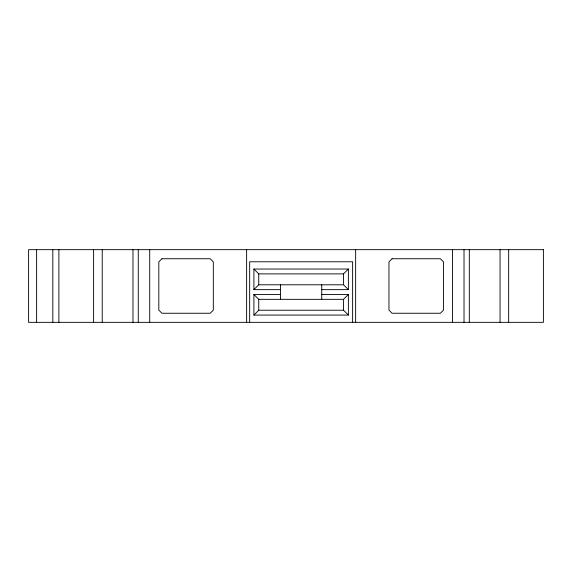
<?xml version="1.0" encoding="UTF-8"?>
<svg xmlns="http://www.w3.org/2000/svg" width="572" height="572" viewBox="0 0 572 572"><rect width="100%" height="100%" fill="white"/><g stroke="black" fill="none" stroke-linecap="round" stroke-linejoin="round"><path stroke-width="0.86" d="M253.904 289.632L258.744 284.792L343.536 284.792L348.384 289.632L348.384 269.04L253.904 269.04L253.904 289.632L280.552 289.632M280.552 294.48L253.904 294.48L253.904 315.072L258.744 310.224L343.536 310.224L348.384 315.072L348.384 294.48L321.736 294.48M253.904 269.04L258.744 273.888L343.536 273.888L348.384 269.04M253.904 294.48L258.744 299.328L343.536 299.328L348.384 294.48M321.736 289.632L348.384 289.632M253.904 315.072L348.384 315.072M508.672 249.664L508.672 322.336M500.064 249.664L500.064 322.336M469.312 249.664L469.312 322.336M464.021 249.664L464.021 322.336M452.552 249.664L452.552 322.336M355.648 249.664L355.648 322.336M352.624 322.336L352.624 261.776L249.664 261.776L249.664 322.336M343.536 273.888L343.536 284.792M343.536 299.328L343.536 310.224M321.736 284.792L321.736 299.328M280.552 284.792L280.552 299.328M258.744 273.888L258.744 284.792M258.744 299.328L258.744 310.224M246.632 249.664L246.632 322.336M149.728 249.664L149.728 322.336M138.267 249.664L138.267 322.336M132.976 249.664L132.976 322.336M102.224 249.664L102.224 322.336M93.608 249.664L93.608 322.336M58.88 249.664L58.88 322.336M52.824 249.664L52.824 322.336M36.615 249.664L36.615 322.336M161.933 258.744L158.816 261.862L158.816 310.138L161.933 313.256L210.203 313.256L213.32 310.138L213.32 261.862L210.203 258.744L161.933 258.744M392.077 258.744L388.96 261.862L388.96 310.138L392.077 313.256L440.354 313.256L443.472 310.138L443.472 261.862L440.354 258.744L392.077 258.744M543.4 249.664L28.6 249.664L28.6 322.336L543.4 322.336L543.4 249.664"/></g></svg>
